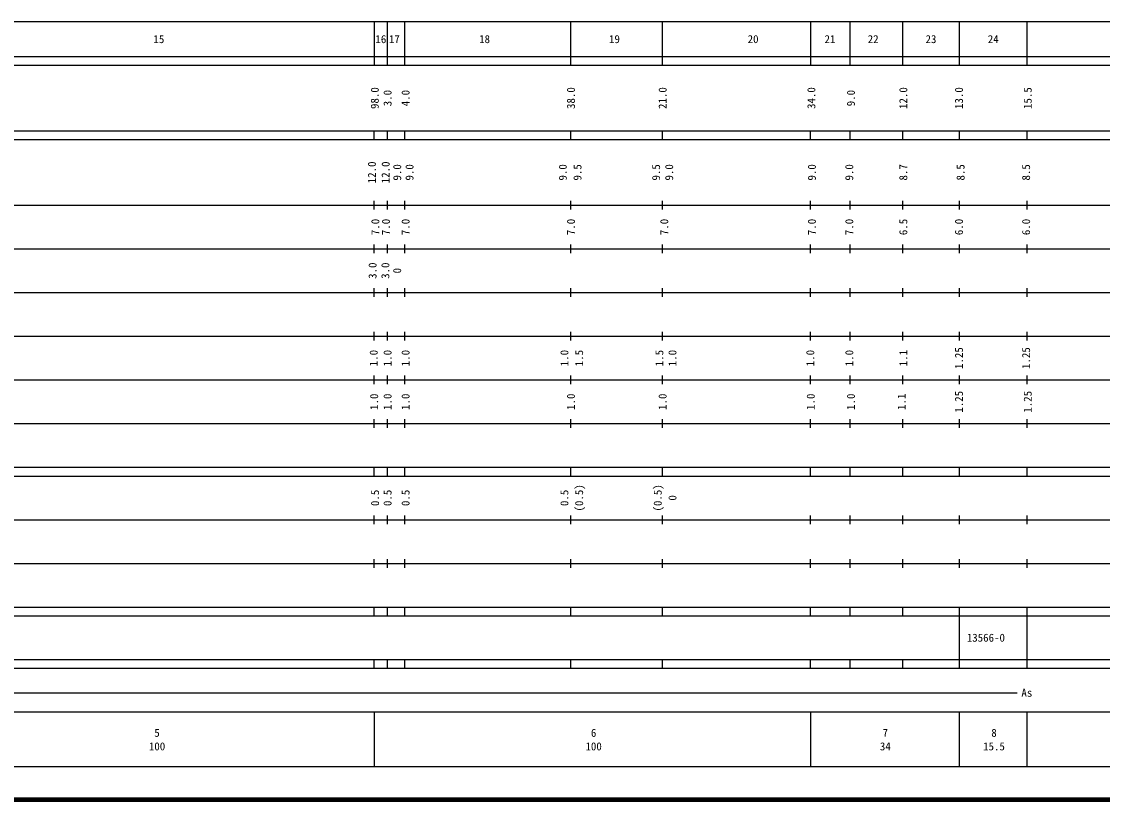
# Model space of a CAD drawing. Units: millimetres on the paper, enlarged 1000 times. Extents: x 40000 to 680000, y 20000 to 380000.
# Drawn here: x 287264 to 534822, y 20000 to 198000 of the extents above; entities that cross this region are included whole.
import ezdxf
from ezdxf.enums import TextEntityAlignment as Align

# ---------------------------------------------------------------- set-up
doc = ezdxf.new("R2010")
doc.units = ezdxf.units.MM
doc.header["$LTSCALE"] = 1000
doc.layers.add('M-TTL', color=2, linetype='Continuous', lineweight=140)
doc.layers.add('M-TTL-BAND', color=7, linetype='Continuous', lineweight=25)
doc.styles.add('ＭＳ ゴシック', font='')
doc.styles.get('ＭＳ ゴシック').set_extended_font_data('MS Gothic')

msp = doc.modelspace()

# ---------------------------------------------------------------- linework, layer by layer
at = {"layer": 'M-TTL'}
msp.add_line((40000, 20000), (680000, 20000), dxfattribs=at)
at = {"layer": 'M-TTL-BAND'}
for p, q in [((68000, 198000), (579000, 198000)), ((368000, 198000), (368000, 188000)), ((371000, 198000), (371000, 188000)), ((375000, 198000), (375000, 188000)), ((413000, 198000), (413000, 188000)), ((434000, 198000), (434000, 188000)), ((468000, 198000), (468000, 188000)), ((477000, 198000), (477000, 188000)), ((489000, 198000), (489000, 188000)), ((502000, 198000), (502000, 188000)), ((517500, 198000), (517500, 188000)), ((40000, 190000), (579000, 190000)), ((40000, 188000), (579000, 188000)), ((40000, 173000), (579000, 173000)), ((40000, 171000), (579000, 171000)), ((368000, 171000), (368000, 173000)), ((371000, 173000), (371000, 171000)), ((375000, 173000), (375000, 171000)), ((413000, 173000), (413000, 171000)), ((434000, 173000), (434000, 171000)), ((468000, 171000), (468000, 173000)), ((477000, 173000), (477000, 171000)), ((489000, 173000), (489000, 171000)), ((502000, 173000), (502000, 171000)), ((517500, 173000), (517500, 171000)), ((40000, 156000), (579000, 156000)), ((368000, 155000), (368000, 157000)), ((371000, 157000), (371000, 155000)), ((375000, 157000), (375000, 155000)), ((413000, 157000), (413000, 155000)), ((434000, 157000), (434000, 155000)), ((468000, 155000), (468000, 157000)), ((477000, 157000), (477000, 155000)), ((489000, 157000), (489000, 155000)), ((502000, 157000), (502000, 155000)), ((517500, 157000), (517500, 155000)), ((368000, 145000), (368000, 147000)), ((371000, 147000), (371000, 145000)), ((375000, 147000), (375000, 145000)), ((413000, 147000), (413000, 145000)), ((434000, 147000), (434000, 145000)), ((468000, 145000), (468000, 147000)), ((477000, 147000), (477000, 145000)), ((489000, 147000), (489000, 145000)), ((502000, 147000), (502000, 145000)), ((517500, 147000), (517500, 145000)), ((46000, 146000), (579000, 146000)), ((368000, 135000), (368000, 137000)), ((371000, 137000), (371000, 135000)), ((375000, 137000), (375000, 135000)), ((413000, 137000), (413000, 135000)), ((434000, 137000), (434000, 135000)), ((468000, 135000), (468000, 137000)), ((477000, 137000), (477000, 135000)), ((489000, 137000), (489000, 135000)), ((502000, 137000), (502000, 135000)), ((517500, 137000), (517500, 135000)), ((52000, 136000), (579000, 136000)), ((368000, 125000), (368000, 127000)), ((371000, 127000), (371000, 125000)), ((375000, 127000), (375000, 125000)), ((413000, 127000), (413000, 125000)), ((434000, 127000), (434000, 125000)), ((468000, 125000), (468000, 127000)), ((477000, 127000), (477000, 125000)), ((489000, 127000), (489000, 125000)), ((502000, 127000), (502000, 125000)), ((517500, 127000), (517500, 125000)), ((46000, 126000), (579000, 126000)), ((368000, 115000), (368000, 117000)), ((371000, 117000), (371000, 115000)), ((375000, 117000), (375000, 115000)), ((413000, 117000), (413000, 115000)), ((434000, 117000), (434000, 115000)), ((468000, 115000), (468000, 117000)), ((477000, 117000), (477000, 115000)), ((489000, 117000), (489000, 115000)), ((502000, 117000), (502000, 115000)), ((517500, 117000), (517500, 115000)), ((52000, 116000), (579000, 116000)), ((368000, 105000), (368000, 107000)), ((371000, 107000), (371000, 105000)), ((375000, 107000), (375000, 105000)), ((413000, 107000), (413000, 105000)), ((434000, 107000), (434000, 105000)), ((468000, 105000), (468000, 107000)), ((477000, 107000), (477000, 105000)), ((489000, 107000), (489000, 105000)), ((502000, 107000), (502000, 105000)), ((517500, 107000), (517500, 105000)), ((46000, 106000), (579000, 106000)), ((40000, 96000), (579000, 96000)), ((368000, 94000), (368000, 96000)), ((371000, 96000), (371000, 94000)), ((375000, 96000), (375000, 94000)), ((413000, 96000), (413000, 94000)), ((434000, 96000), (434000, 94000)), ((468000, 94000), (468000, 96000)), ((477000, 96000), (477000, 94000)), ((489000, 96000), (489000, 94000)), ((502000, 96000), (502000, 94000)), ((517500, 96000), (517500, 94000)), ((40000, 94000), (579000, 94000)), ((368000, 83000), (368000, 85000)), ((371000, 85000), (371000, 83000)), ((375000, 85000), (375000, 83000)), ((413000, 85000), (413000, 83000)), ((434000, 85000), (434000, 83000)), ((468000, 83000), (468000, 85000)), ((477000, 85000), (477000, 83000)), ((489000, 85000), (489000, 83000)), ((502000, 85000), (502000, 83000)), ((517500, 85000), (517500, 83000)), ((49000, 84000), (579000, 84000)), ((368000, 73000), (368000, 75000)), ((371000, 75000), (371000, 73000)), ((375000, 75000), (375000, 73000)), ((413000, 75000), (413000, 73000)), ((434000, 75000), (434000, 73000)), ((468000, 73000), (468000, 75000)), ((477000, 75000), (477000, 73000)), ((489000, 75000), (489000, 73000)), ((502000, 75000), (502000, 73000)), ((517500, 75000), (517500, 73000)), ((40000, 74000), (579000, 74000)), ((40000, 64000), (579000, 64000)), ((40000, 62000), (579000, 62000)), ((368000, 62000), (368000, 64000)), ((371000, 64000), (371000, 62000)), ((375000, 64000), (375000, 62000)), ((413000, 64000), (413000, 62000)), ((434000, 64000), (434000, 62000)), ((468000, 62000), (468000, 64000)), ((477000, 64000), (477000, 62000)), ((489000, 64000), (489000, 62000)), ((502000, 64000), (502000, 52000)), ((517500, 64000), (517500, 52000)), ((40000, 52000), (579000, 52000)), ((368000, 50000), (368000, 52000)), ((371000, 52000), (371000, 50000)), ((375000, 52000), (375000, 50000)), ((413000, 52000), (413000, 50000)), ((434000, 52000), (434000, 50000)), ((468000, 50000), (468000, 52000)), ((477000, 52000), (477000, 50000)), ((489000, 52000), (489000, 50000)), ((502000, 52000), (502000, 50000)), ((517500, 52000), (517500, 50000)), ((40000, 50000), (579000, 50000)), ((70805, 44406), (515267, 44406)), ((40000, 40000), (579000, 40000)), ((368000, 40000), (368000, 27500)), ((468000, 40000), (468000, 27500)), ((502000, 40000), (502000, 27500)), ((517500, 40000), (517500, 27500)), ((68000, 27500), (579000, 27500))]:
    msp.add_line(p, q, dxfattribs=at)

# ---------------------------------------------------------------- texts
at = {"layer": 'M-TTL-BAND', "style": 'ＭＳ ゴシック'}
for s, p in [('15', (318705, 194000)), ('16', (369552, 194000)), ('17', (372644, 194000)), ('18', (393311, 194000)), ('19', (423063, 194000)), ('20', (454814, 194000)), ('21', (472422, 194000)), ('22', (482315, 194000)), ('23', (495565, 194000)), ('24', (509816, 194000)), ('13566-0', (508135, 57000)), ('As', (517517, 44406)), ('5', (318288, 35238)), ('6', (418288, 35238)), ('7', (485105, 35238)), ('8', (509998, 35238)), ('100', (318288, 32131)), ('100', (418288, 32131)), ('34', (485105, 32131)), ('15.5', (509998, 32131))]:
    msp.add_text(s, height=1833, dxfattribs=at).set_placement(p, align=Align.MIDDLE_CENTER)
for s, p in [('98.0', (368151, 180500)), ('3.0', (371082, 180500)), ('4.0', (375208, 180500)), ('38.0', (413084, 180500)), ('21.0', (434085, 180500)), ('34.0', (468151, 180500)), ('9.0', (477211, 180500)), ('12.0', (489212, 180500)), ('13.0', (501962, 180500)), ('15.5', (517713, 180500)), ('12.0', (367490, 163500)), ('12.0', (370636, 163500)), ('9.0', (373293, 163500)), ('9.0', (376113, 163500)), ('9.0', (411209, 163500)), ('9.5', (414584, 163500)), ('9.5', (432585, 163500)), ('9.0', (435585, 163500)), ('9.0', (468275, 163500)), ('9.0', (476836, 163500)), ('8.7', (489212, 163500)), ('8.5', (502337, 163500)), ('8.5', (517338, 163500)), ('7.0', (368275, 151000)), ('7.0', (370707, 151000)), ('7.0', (375208, 151000)), ('7.0', (413084, 151000)), ('7.0', (434460, 151000)), ('7.0', (468275, 151000)), ('7.0', (476836, 151000)), ('6.5', (489212, 151000)), ('6.0', (501962, 151000)), ('6.0', (517338, 151000)), ('3.0', (367646, 141000)), ('3.0', (370575, 141000)), ('0', (373286, 141000)), ('1.0', (367900, 121000)), ('1.0', (371082, 121000)), ('1.0', (375208, 121000)), ('1.0', (411584, 121000)), ('1.5', (414959, 121000)), ('1.5', (433335, 121000)), ('1.0', (436335, 121000)), ('1.0', (467900, 121000)), ('1.0', (476836, 121000)), ('1.1', (489212, 121000)), ('1.25', (501962, 121000)), ('1.25', (517338, 121000)), ('1.0', (368009, 111000)), ('1.0', (371082, 111000)), ('1.0', (375208, 111000)), ('1.0', (413084, 111000)), ('1.0', (434085, 111000)), ('1.0', (468009, 111000)), ('1.0', (477211, 111000)), ('1.1', (488837, 111000)), ('1.25', (501962, 111000)), ('1.25', (517713, 111000)), ('(0.5)', (414959, 89000)), ('(0.5)', (432960, 89000)), ('0.5', (368208, 89000)), ('0.5', (371082, 89000)), ('0.5', (375208, 89000)), ('0.5', (411584, 89000)), ('0', (436335, 89000))]:
    msp.add_text(s, height=1833, rotation=90, dxfattribs=at).set_placement(p, align=Align.MIDDLE_CENTER)

doc.saveas('drawing.dxf')
